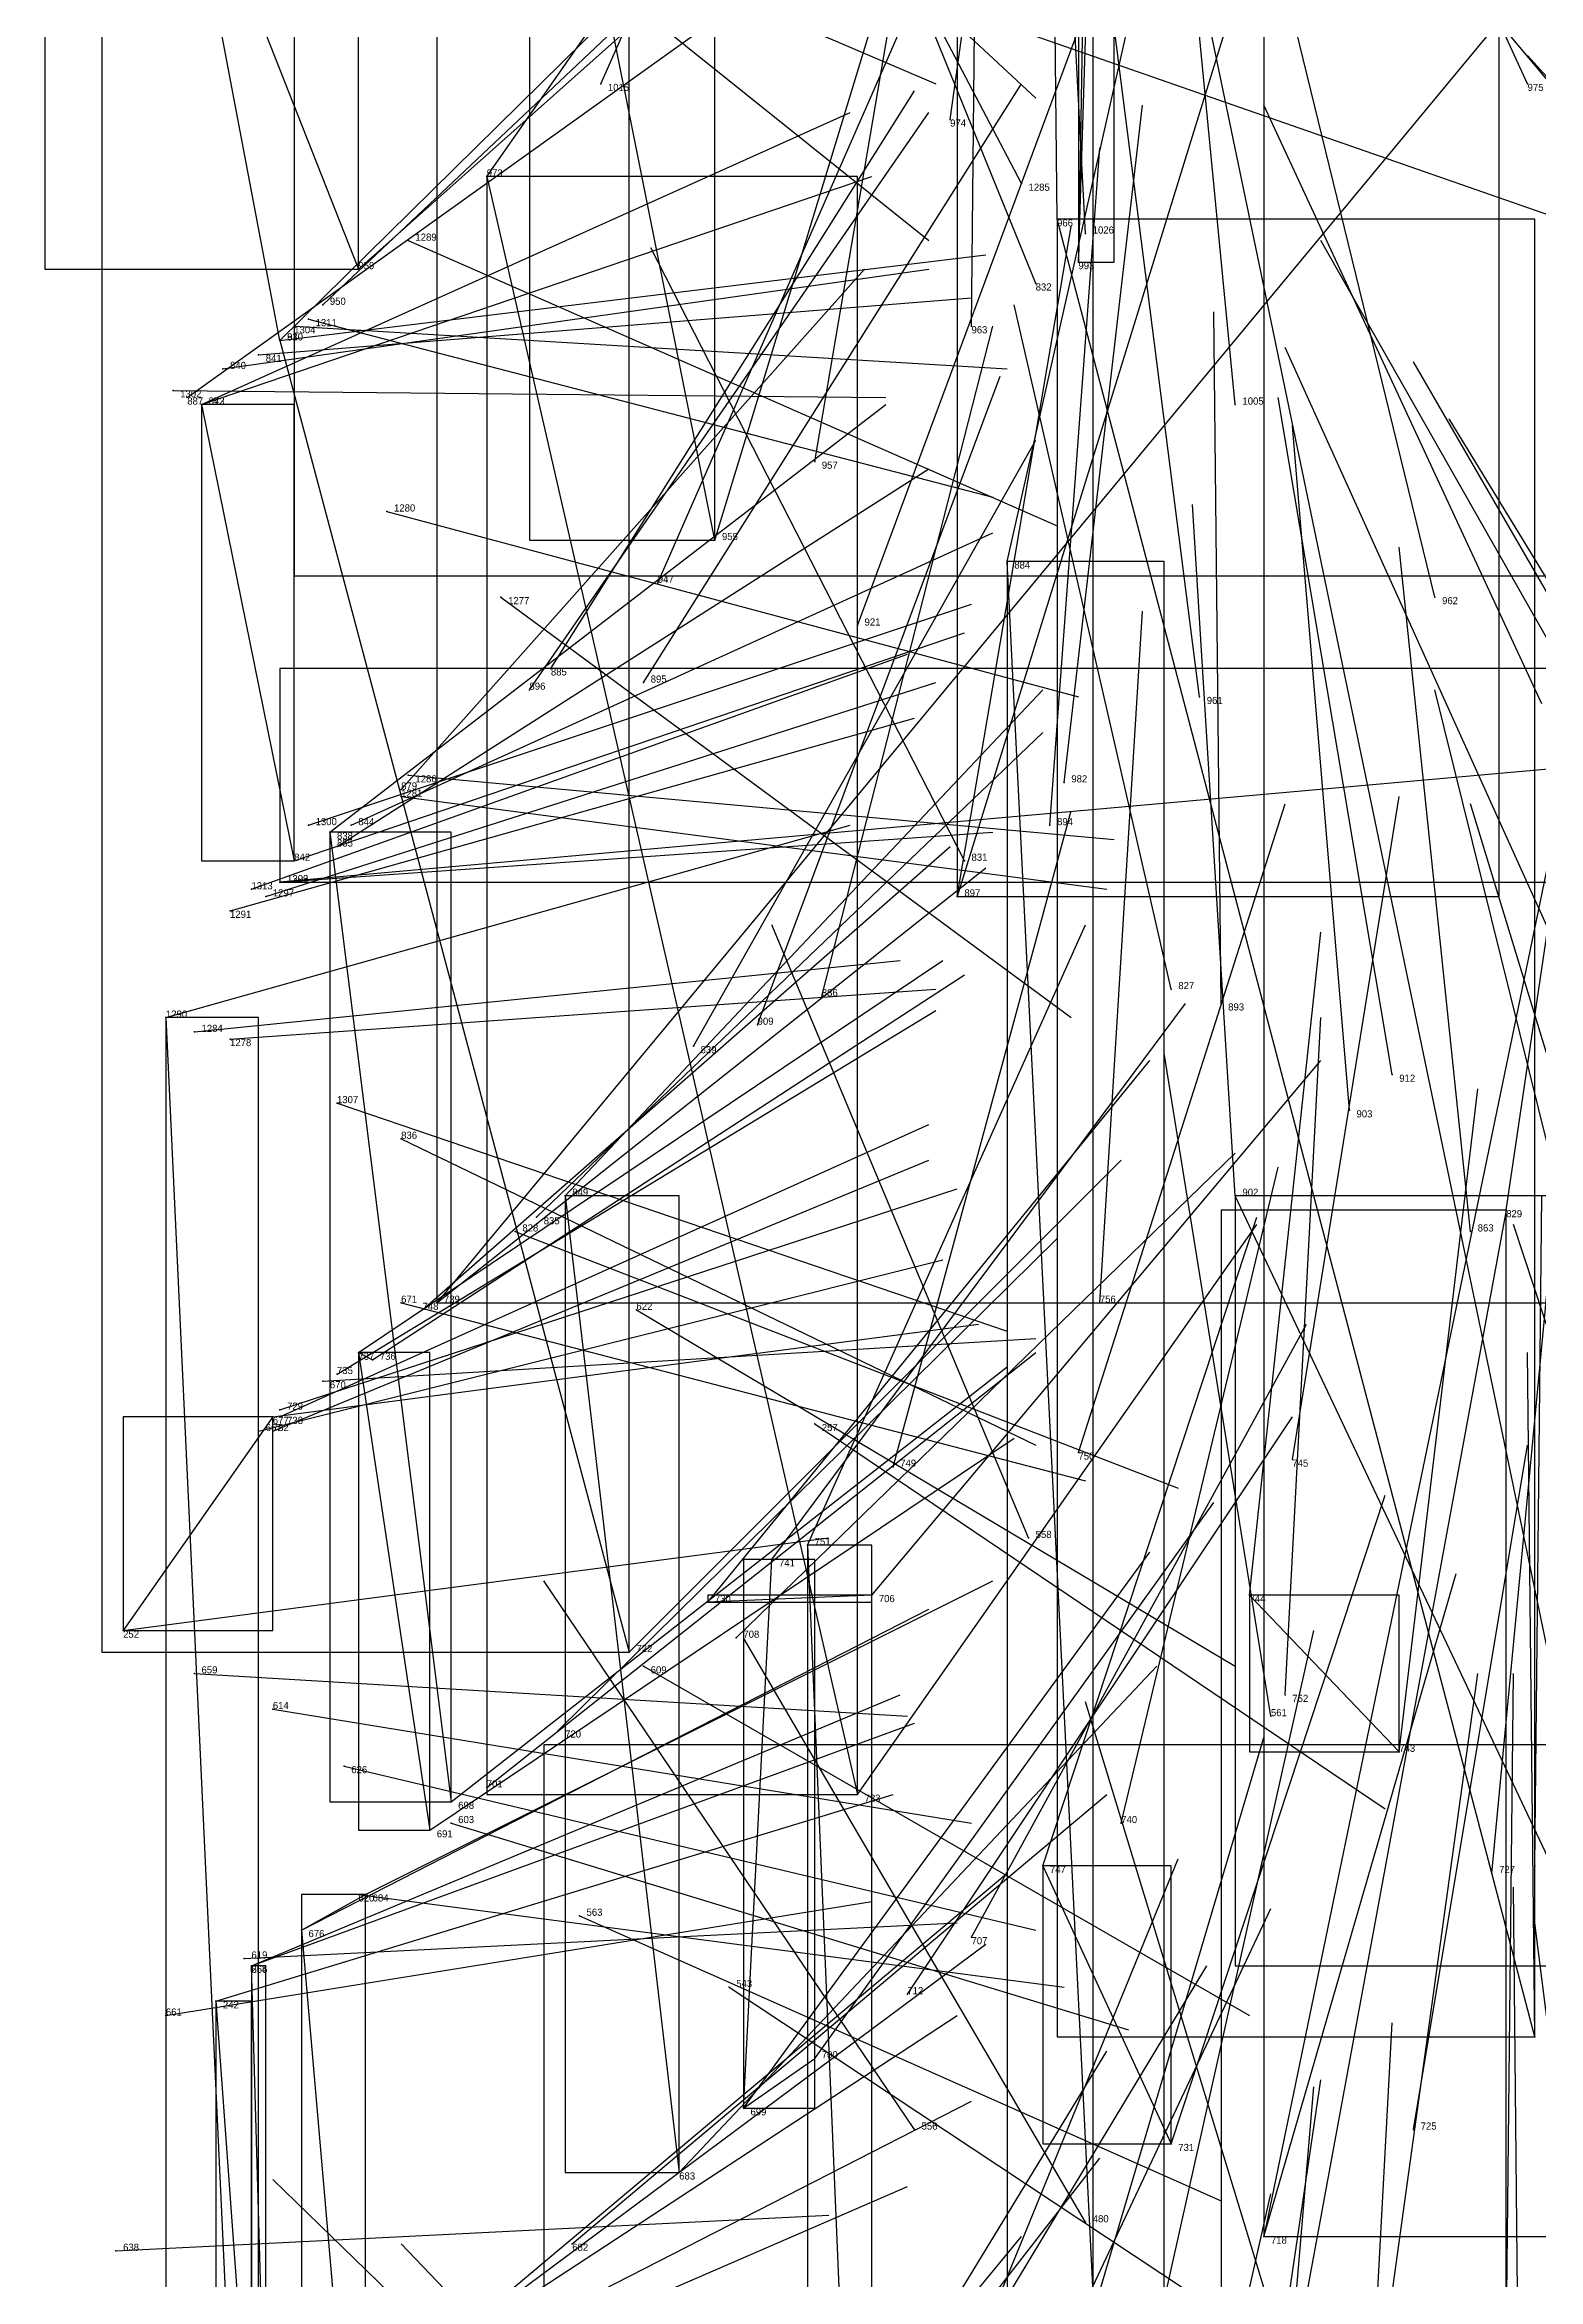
# Model space of a CAD drawing. Extents: x 59.1 to 70.8, y 600.3 to 605.1.
# Drawn here: x 68.089 to 68.2985, y 601.381 to 601.6945 of the extents above; entities that cross this region are included whole.
import ezdxf

# ---------------------------------------------------------------- set-up
doc = ezdxf.new("R2010")
doc.units = 0
for name, color, linetype in [('Clients', 3, 'CONTINUOUS'), ('Facilities', 3, 'CONTINUOUS'), ('Facilities_lines', 3, 'CONTINUOUS'), ('Min_max_boxes', 1, 'CONTINUOUS'), ('Normals', 1, 'CONTINUOUS'), ('Source_points', 5, 'CONTINUOUS'), ('Text', 3, 'CONTINUOUS')]:
    doc.layers.add(name, color=color, linetype=linetype)

msp = doc.modelspace()

# ---------------------------------------------------------------- linework, layer by layer
at = {"layer": 'Clients', "color": 5}
for p in [(68.231, 601.67, 446.616), (68.133, 601.663, 446.582), (68.234, 601.664, 446.654), (68.224, 601.622, 446.449), (68.124, 601.58, 446.03), (68.122, 601.577, 445.709), (68.217, 601.575, 446.464), (68.256, 601.533, 446.349), (68.144, 601.518, 445.98), (68.135, 601.51, 445.92), (68.191, 601.482, 446.056), (68.182, 601.476, 445.993), (68.1, 601.472, 445.41), (68.171, 601.469, 445.934), (68.279, 601.455, 446.013), (68.146, 601.448, 445.749), (68.203, 601.449, 445.841), (68.143, 601.444, 445.688), (68.134, 601.435, 445.626), (68.118, 601.425, 445.505), (68.197, 601.412, 445.822), (68.247, 601.4, 445.786), (68.178, 601.396, 445.7), (68.26, 601.387, 445.858)]:
    msp.add_point(p, dxfattribs=at)
at = {"layer": 'Facilities', "color": 3}
for p in [(68.167, 601.689, 446.762), (68.297, 601.689, 446.738), (68.216, 601.684, 446.71), (68.151, 601.676, 446.703), (68.226, 601.675, 445.634), (68.235, 601.668, 446.753), (68.14, 601.667, 445.81), (68.228, 601.661, 445.495), (68.124, 601.655, 445.945), (68.126, 601.656, 445.881), (68.128, 601.658, 446.522), (68.219, 601.655, 446.695), (68.122, 601.653, 446.01), (68.122, 601.653, 446.461), (68.114, 601.649, 446.142), (68.119, 601.651, 446.078), (68.107, 601.646, 445.939), (68.109, 601.645, 446.338), (68.111, 601.644, 446.209), (68.111, 601.644, 446.272), (68.256, 601.644, 446.593), (68.197, 601.636, 446.64), (68.137, 601.629, 445.559), (68.183, 601.625, 446.582), (68.175, 601.619, 446.523), (68.153, 601.617, 445.485), (68.284, 601.617, 446.535), (68.203, 601.613, 446.476), (68.16, 601.607, 446.464), (68.173, 601.605, 446.322), (68.157, 601.604, 446.401), (68.251, 601.603, 446.579), (68.139, 601.59, 446.279), (68.14, 601.592, 445.638), (68.232, 601.591, 446.524), (68.139, 601.589, 445.573), (68.126, 601.585, 445.913), (68.129, 601.584, 446.218), (68.132, 601.585, 446.092), (68.23, 601.585, 446.418), (68.13, 601.582, 446.155), (68.218, 601.58, 445.257), (68.122, 601.577, 445.775), (68.118, 601.576, 445.902), (68.12, 601.575, 445.965), (68.115, 601.573, 445.839), (68.198, 601.561, 446.407), (68.247, 601.562, 445.181), (68.106, 601.558, 445.822), (68.254, 601.56, 446.36), (68.11, 601.556, 445.67), (68.115, 601.555, 445.52), (68.189, 601.557, 446.346), (68.18, 601.554, 446.243), (68.278, 601.55, 446.403), (68.13, 601.546, 445.366), (68.272, 601.545, 446.303), (68.139, 601.541, 445.29), (68.162, 601.533, 446.164), (68.158, 601.53, 446.102), (68.294, 601.531, 445.103), (68.155, 601.528, 445.216), (68.289, 601.528, 446.243), (68.139, 601.518, 445.335), (68.142, 601.517, 446.044), (68.172, 601.517, 445.14), (68.237, 601.518, 446.293), (68.133, 601.511, 445.792), (68.13, 601.508, 445.856), (68.128, 601.507, 445.405), (68.121, 601.502, 445.475), (68.122, 601.503, 445.604), (68.122, 601.502, 445.73), (68.119, 601.5, 445.538), (68.121, 601.5, 445.667), (68.197, 601.501, 445.061), (68.234, 601.497, 446.13), (68.264, 601.496, 446.052), (68.208, 601.495, 446.176), (68.196, 601.484, 446.116), (68.227, 601.485, 444.985), (68.205, 601.477, 445.93), (68.258, 601.477, 446.07), (68.186, 601.471, 445.792), (68.173, 601.467, 445.092), (68.11, 601.466, 445.257), (68.121, 601.461, 445.181), (68.263, 601.463, 446.117), (68.161, 601.458, 445.873), (68.261, 601.46, 444.908), (68.131, 601.453, 445.105), (68.151, 601.45, 445.814), (68.146, 601.445, 445.029), (68.24, 601.445, 446.062), (68.229, 601.439, 446.003), (68.298, 601.439, 444.831), (68.292, 601.438, 445.954), (68.133, 601.435, 445.173), (68.125, 601.43, 445.566), (68.164, 601.432, 444.952), (68.219, 601.429, 445.941), (68.117, 601.426, 445.245), (68.118, 601.425, 445.438), (68.113, 601.42, 445.376), (68.185, 601.422, 444.874), (68.21, 601.421, 445.88), (68.106, 601.418, 445.313), (68.298, 601.415, 445.972), (68.187, 601.405, 445.761), (68.211, 601.402, 444.797), (68.281, 601.402, 445.914), (68.235, 601.389, 444.721), (68.163, 601.386, 445.641), (68.099, 601.385, 445.186)]:
    msp.add_point(p, dxfattribs=at)
at = {"layer": 'Facilities_lines', "color": 3}
for p, q in [((68.239, 601.962, 446.53), (68.234, 601.664, 446.654)), ((68.293, 601.821, 446.099), (68.217, 601.575, 446.464)), ((68.381, 601.804, 446.197), (68.144, 601.518, 445.98)), ((68.122, 601.653, 446.461), (68.097, 601.785, 446.924)), ((68.089, 601.775, 446.862), (68.133, 601.663, 446.582)), ((68.236, 601.776, 445.965), (68.332, 601.314, 445.558)), ((68.339, 601.769, 445.899), (68.26, 601.387, 445.858)), ((68.183, 601.625, 446.582), (68.157, 601.755, 446.978)), ((68.124, 601.732, 446.158), (68.445, 601.62, 446.097)), ((68.151, 601.676, 446.703), (68.203, 601.449, 445.841)), ((68.298, 601.415, 445.972), (68.231, 601.67, 446.616)), ((68.122, 601.653, 446.461), (68.171, 601.469, 445.934)), ((68.111, 601.644, 446.209), (68.124, 601.58, 446.03)), ((68.24, 601.3, 445.553), (68.224, 601.622, 446.449)), ((68.459, 601.607, 445.862), (68.122, 601.577, 445.709)), ((68.129, 601.584, 446.218), (68.146, 601.448, 445.749)), ((68.106, 601.558, 445.822), (68.119, 601.279, 445.076)), ((68.162, 601.533, 446.164), (68.178, 601.396, 445.7)), ((68.307, 601.425, 445.899), (68.256, 601.533, 446.349)), ((68.294, 601.531, 445.103), (68.254, 601.314, 445.521)), ((68.133, 601.511, 445.792), (68.143, 601.444, 445.688)), ((68.133, 601.511, 445.792), (68.135, 601.51, 445.92)), ((68.121, 601.502, 445.475), (68.1, 601.472, 445.41)), ((68.196, 601.484, 446.116), (68.205, 601.271, 445.438)), ((68.187, 601.405, 445.761), (68.191, 601.482, 446.056)), ((68.205, 601.477, 445.93), (68.182, 601.476, 445.993)), ((68.258, 601.477, 446.07), (68.279, 601.455, 446.013)), ((68.229, 601.439, 446.003), (68.247, 601.4, 445.786)), ((68.125, 601.43, 445.566), (68.134, 601.435, 445.626)), ((68.125, 601.43, 445.566), (68.131, 601.361, 445.398)), ((68.12, 601.355, 445.335), (68.118, 601.425, 445.505)), ((68.113, 601.42, 445.376), (68.118, 601.351, 445.274)), ((68.187, 601.405, 445.761), (68.197, 601.412, 445.822))]:
    msp.add_line(p, q, dxfattribs=at)
at = {"layer": 'Min_max_boxes', "color": 1}
for p, q in [((68.234, 601.962, 446.53), (68.234, 601.664, 446.53)), ((68.234, 601.962, 446.654), (68.234, 601.664, 446.654)), ((68.239, 601.664, 446.53), (68.239, 601.962, 446.53)), ((68.239, 601.664, 446.654), (68.239, 601.962, 446.654)), ((68.217, 601.821, 446.099), (68.217, 601.575, 446.099)), ((68.217, 601.821, 446.464), (68.217, 601.575, 446.464)), ((68.293, 601.575, 446.099), (68.293, 601.821, 446.099)), ((68.293, 601.575, 446.464), (68.293, 601.821, 446.464)), ((68.144, 601.804, 445.98), (68.144, 601.518, 445.98)), ((68.144, 601.804, 446.197), (68.144, 601.518, 446.197)), ((68.097, 601.785, 445.934), (68.097, 601.469, 445.934)), ((68.097, 601.785, 446.924), (68.097, 601.469, 446.924)), ((68.171, 601.469, 445.934), (68.171, 601.785, 445.934)), ((68.171, 601.469, 446.924), (68.171, 601.785, 446.924)), ((68.089, 601.775, 446.582), (68.089, 601.663, 446.582)), ((68.089, 601.775, 446.862), (68.089, 601.663, 446.862)), ((68.133, 601.663, 446.582), (68.133, 601.775, 446.582)), ((68.133, 601.663, 446.862), (68.133, 601.775, 446.862)), ((68.236, 601.776, 445.558), (68.236, 601.314, 445.558)), ((68.236, 601.776, 445.965), (68.236, 601.314, 445.965)), ((68.26, 601.769, 445.858), (68.26, 601.387, 445.858)), ((68.26, 601.769, 445.899), (68.26, 601.387, 445.899)), ((68.157, 601.755, 446.582), (68.157, 601.625, 446.582)), ((68.157, 601.755, 446.978), (68.157, 601.625, 446.978)), ((68.183, 601.625, 446.582), (68.183, 601.755, 446.582)), ((68.183, 601.625, 446.978), (68.183, 601.755, 446.978)), ((68.124, 601.732, 446.097), (68.124, 601.62, 446.097)), ((68.124, 601.732, 446.158), (68.124, 601.62, 446.158)), ((68.203, 601.676, 445.841), (68.151, 601.676, 445.841)), ((68.151, 601.676, 445.841), (68.151, 601.449, 445.841)), ((68.203, 601.676, 446.703), (68.151, 601.676, 446.703)), ((68.151, 601.676, 446.703), (68.151, 601.449, 446.703)), ((68.151, 601.676, 445.841), (68.151, 601.676, 446.703)), ((68.203, 601.449, 445.841), (68.203, 601.676, 445.841)), ((68.203, 601.449, 446.703), (68.203, 601.676, 446.703)), ((68.203, 601.676, 445.841), (68.203, 601.676, 446.703)), ((68.298, 601.67, 445.972), (68.231, 601.67, 445.972)), ((68.231, 601.67, 445.972), (68.231, 601.415, 445.972)), ((68.298, 601.67, 446.616), (68.231, 601.67, 446.616)), ((68.231, 601.67, 446.616), (68.231, 601.415, 446.616)), ((68.231, 601.67, 445.972), (68.231, 601.67, 446.616)), ((68.298, 601.415, 445.972), (68.298, 601.67, 445.972)), ((68.298, 601.415, 446.616), (68.298, 601.67, 446.616)), ((68.298, 601.67, 445.972), (68.298, 601.67, 446.616)), ((68.089, 601.663, 446.582), (68.133, 601.663, 446.582)), ((68.089, 601.663, 446.862), (68.133, 601.663, 446.862)), ((68.089, 601.663, 446.582), (68.089, 601.663, 446.862)), ((68.133, 601.663, 446.582), (68.133, 601.663, 446.862)), ((68.234, 601.664, 446.53), (68.239, 601.664, 446.53)), ((68.234, 601.664, 446.654), (68.239, 601.664, 446.654)), ((68.234, 601.664, 446.53), (68.234, 601.664, 446.654)), ((68.239, 601.664, 446.53), (68.239, 601.664, 446.654)), ((68.124, 601.644, 446.03), (68.111, 601.644, 446.03)), ((68.111, 601.644, 446.03), (68.111, 601.58, 446.03)), ((68.124, 601.644, 446.209), (68.111, 601.644, 446.209)), ((68.111, 601.644, 446.209), (68.111, 601.58, 446.209)), ((68.111, 601.644, 446.03), (68.111, 601.644, 446.209)), ((68.124, 601.58, 446.03), (68.124, 601.644, 446.03)), ((68.124, 601.58, 446.209), (68.124, 601.644, 446.209)), ((68.124, 601.644, 446.03), (68.124, 601.644, 446.209)), ((68.157, 601.625, 446.582), (68.183, 601.625, 446.582)), ((68.157, 601.625, 446.978), (68.183, 601.625, 446.978)), ((68.157, 601.625, 446.582), (68.157, 601.625, 446.978)), ((68.183, 601.625, 446.582), (68.183, 601.625, 446.978)), ((68.246, 601.622, 445.166), (68.224, 601.622, 445.166)), ((68.224, 601.622, 445.166), (68.224, 601.155, 445.166)), ((68.246, 601.622, 446.449), (68.224, 601.622, 446.449)), ((68.224, 601.622, 446.449), (68.224, 601.155, 446.449)), ((68.224, 601.622, 445.166), (68.224, 601.622, 446.449)), ((68.246, 601.155, 445.166), (68.246, 601.622, 445.166)), ((68.246, 601.155, 446.449), (68.246, 601.622, 446.449)), ((68.246, 601.622, 445.166), (68.246, 601.622, 446.449)), ((68.124, 601.62, 446.097), (68.445, 601.62, 446.097)), ((68.124, 601.62, 446.158), (68.445, 601.62, 446.158)), ((68.124, 601.62, 446.097), (68.124, 601.62, 446.158)), ((68.459, 601.607, 445.709), (68.122, 601.607, 445.709)), ((68.122, 601.607, 445.709), (68.122, 601.577, 445.709)), ((68.459, 601.607, 445.862), (68.122, 601.607, 445.862)), ((68.122, 601.607, 445.862), (68.122, 601.577, 445.862)), ((68.122, 601.607, 445.709), (68.122, 601.607, 445.862)), ((68.146, 601.584, 445.749), (68.129, 601.584, 445.749)), ((68.129, 601.584, 445.749), (68.129, 601.448, 445.749)), ((68.146, 601.584, 446.218), (68.129, 601.584, 446.218)), ((68.129, 601.584, 446.218), (68.129, 601.448, 446.218)), ((68.129, 601.584, 445.749), (68.129, 601.584, 446.218)), ((68.146, 601.448, 445.749), (68.146, 601.584, 445.749)), ((68.146, 601.448, 446.218), (68.146, 601.584, 446.218)), ((68.146, 601.584, 445.749), (68.146, 601.584, 446.218)), ((68.111, 601.58, 446.03), (68.124, 601.58, 446.03)), ((68.111, 601.58, 446.209), (68.124, 601.58, 446.209)), ((68.111, 601.58, 446.03), (68.111, 601.58, 446.209)), ((68.124, 601.58, 446.03), (68.124, 601.58, 446.209)), ((68.122, 601.577, 445.709), (68.459, 601.577, 445.709)), ((68.122, 601.577, 445.862), (68.459, 601.577, 445.862)), ((68.122, 601.577, 445.709), (68.122, 601.577, 445.862)), ((68.217, 601.575, 446.099), (68.293, 601.575, 446.099)), ((68.217, 601.575, 446.464), (68.293, 601.575, 446.464)), ((68.217, 601.575, 446.099), (68.217, 601.575, 446.464)), ((68.293, 601.575, 446.099), (68.293, 601.575, 446.464)), ((68.119, 601.558, 445.076), (68.106, 601.558, 445.076)), ((68.106, 601.558, 445.076), (68.106, 601.279, 445.076)), ((68.119, 601.558, 445.822), (68.106, 601.558, 445.822)), ((68.106, 601.558, 445.822), (68.106, 601.279, 445.822)), ((68.106, 601.558, 445.076), (68.106, 601.558, 445.822)), ((68.119, 601.279, 445.076), (68.119, 601.558, 445.076)), ((68.119, 601.279, 445.822), (68.119, 601.558, 445.822)), ((68.119, 601.558, 445.076), (68.119, 601.558, 445.822)), ((68.178, 601.533, 445.7), (68.162, 601.533, 445.7)), ((68.162, 601.533, 445.7), (68.162, 601.396, 445.7)), ((68.178, 601.533, 446.164), (68.162, 601.533, 446.164)), ((68.162, 601.533, 446.164), (68.162, 601.396, 446.164)), ((68.162, 601.533, 445.7), (68.162, 601.533, 446.164)), ((68.178, 601.396, 445.7), (68.178, 601.533, 445.7)), ((68.178, 601.396, 446.164), (68.178, 601.533, 446.164)), ((68.178, 601.533, 445.7), (68.178, 601.533, 446.164)), ((68.307, 601.533, 445.899), (68.256, 601.533, 445.899)), ((68.256, 601.533, 445.899), (68.256, 601.425, 445.899)), ((68.307, 601.533, 446.349), (68.256, 601.533, 446.349)), ((68.256, 601.533, 446.349), (68.256, 601.425, 446.349)), ((68.256, 601.533, 445.899), (68.256, 601.533, 446.349)), ((68.294, 601.531, 445.103), (68.254, 601.531, 445.103)), ((68.254, 601.531, 445.103), (68.254, 601.314, 445.103)), ((68.294, 601.531, 445.521), (68.254, 601.531, 445.521)), ((68.254, 601.531, 445.521), (68.254, 601.314, 445.521)), ((68.254, 601.531, 445.103), (68.254, 601.531, 445.521)), ((68.294, 601.314, 445.103), (68.294, 601.531, 445.103)), ((68.294, 601.314, 445.521), (68.294, 601.531, 445.521)), ((68.294, 601.531, 445.103), (68.294, 601.531, 445.521)), ((68.144, 601.518, 445.98), (68.381, 601.518, 445.98)), ((68.144, 601.518, 446.197), (68.381, 601.518, 446.197)), ((68.144, 601.518, 445.98), (68.144, 601.518, 446.197)), ((68.143, 601.511, 445.688), (68.133, 601.511, 445.688)), ((68.133, 601.511, 445.688), (68.133, 601.444, 445.688)), ((68.143, 601.511, 445.92), (68.133, 601.511, 445.92)), ((68.133, 601.511, 445.92), (68.133, 601.444, 445.92)), ((68.133, 601.511, 445.688), (68.133, 601.511, 445.92)), ((68.143, 601.444, 445.688), (68.143, 601.511, 445.688)), ((68.143, 601.444, 445.92), (68.143, 601.511, 445.92)), ((68.143, 601.511, 445.688), (68.143, 601.511, 445.92)), ((68.121, 601.502, 445.41), (68.1, 601.502, 445.41)), ((68.1, 601.502, 445.41), (68.1, 601.472, 445.41)), ((68.121, 601.502, 445.475), (68.1, 601.502, 445.475)), ((68.1, 601.502, 445.475), (68.1, 601.472, 445.475)), ((68.1, 601.502, 445.41), (68.1, 601.502, 445.475)), ((68.121, 601.472, 445.41), (68.121, 601.502, 445.41)), ((68.121, 601.472, 445.475), (68.121, 601.502, 445.475)), ((68.121, 601.502, 445.41), (68.121, 601.502, 445.475)), ((68.205, 601.484, 445.438), (68.196, 601.484, 445.438)), ((68.196, 601.484, 445.438), (68.196, 601.271, 445.438)), ((68.205, 601.484, 446.116), (68.196, 601.484, 446.116)), ((68.196, 601.484, 446.116), (68.196, 601.271, 446.116)), ((68.196, 601.484, 445.438), (68.196, 601.484, 446.116)), ((68.205, 601.271, 445.438), (68.205, 601.484, 445.438)), ((68.205, 601.271, 446.116), (68.205, 601.484, 446.116)), ((68.205, 601.484, 445.438), (68.205, 601.484, 446.116)), ((68.197, 601.482, 445.761), (68.187, 601.482, 445.761)), ((68.187, 601.482, 445.761), (68.187, 601.405, 445.761)), ((68.197, 601.482, 446.056), (68.187, 601.482, 446.056)), ((68.187, 601.482, 446.056), (68.187, 601.405, 446.056)), ((68.187, 601.482, 445.761), (68.187, 601.482, 446.056)), ((68.197, 601.405, 445.761), (68.197, 601.482, 445.761)), ((68.197, 601.405, 446.056), (68.197, 601.482, 446.056)), ((68.197, 601.482, 445.761), (68.197, 601.482, 446.056)), ((68.205, 601.477, 445.93), (68.182, 601.477, 445.93)), ((68.182, 601.477, 445.93), (68.182, 601.476, 445.93)), ((68.205, 601.477, 445.993), (68.182, 601.477, 445.993)), ((68.182, 601.477, 445.993), (68.182, 601.476, 445.993)), ((68.182, 601.477, 445.93), (68.182, 601.477, 445.993)), ((68.205, 601.476, 445.93), (68.205, 601.477, 445.93)), ((68.205, 601.476, 445.993), (68.205, 601.477, 445.993)), ((68.205, 601.477, 445.93), (68.205, 601.477, 445.993)), ((68.279, 601.477, 446.013), (68.258, 601.477, 446.013)), ((68.258, 601.477, 446.013), (68.258, 601.455, 446.013)), ((68.279, 601.477, 446.07), (68.258, 601.477, 446.07)), ((68.258, 601.477, 446.07), (68.258, 601.455, 446.07)), ((68.258, 601.477, 446.013), (68.258, 601.477, 446.07)), ((68.279, 601.455, 446.013), (68.279, 601.477, 446.013)), ((68.279, 601.455, 446.07), (68.279, 601.477, 446.07)), ((68.279, 601.477, 446.013), (68.279, 601.477, 446.07)), ((68.182, 601.476, 445.93), (68.205, 601.476, 445.93)), ((68.182, 601.476, 445.993), (68.205, 601.476, 445.993)), ((68.182, 601.476, 445.93), (68.182, 601.476, 445.993)), ((68.205, 601.476, 445.93), (68.205, 601.476, 445.993)), ((68.1, 601.472, 445.41), (68.121, 601.472, 445.41)), ((68.1, 601.472, 445.475), (68.121, 601.472, 445.475)), ((68.1, 601.472, 445.41), (68.1, 601.472, 445.475)), ((68.121, 601.472, 445.41), (68.121, 601.472, 445.475)), ((68.097, 601.469, 445.934), (68.171, 601.469, 445.934)), ((68.097, 601.469, 446.924), (68.171, 601.469, 446.924)), ((68.097, 601.469, 445.934), (68.097, 601.469, 446.924)), ((68.171, 601.469, 445.934), (68.171, 601.469, 446.924)), ((68.437, 601.456, 444.587), (68.159, 601.456, 444.587)), ((68.159, 601.456, 444.587), (68.159, 601.235, 444.587)), ((68.437, 601.456, 445.196), (68.159, 601.456, 445.196)), ((68.159, 601.456, 445.196), (68.159, 601.235, 445.196)), ((68.159, 601.456, 444.587), (68.159, 601.456, 445.196)), ((68.258, 601.455, 446.013), (68.279, 601.455, 446.013)), ((68.258, 601.455, 446.07), (68.279, 601.455, 446.07)), ((68.258, 601.455, 446.013), (68.258, 601.455, 446.07)), ((68.279, 601.455, 446.013), (68.279, 601.455, 446.07)), ((68.129, 601.448, 445.749), (68.146, 601.448, 445.749)), ((68.129, 601.448, 446.218), (68.146, 601.448, 446.218)), ((68.129, 601.448, 445.749), (68.129, 601.448, 446.218)), ((68.146, 601.448, 445.749), (68.146, 601.448, 446.218)), ((68.151, 601.449, 445.841), (68.203, 601.449, 445.841)), ((68.151, 601.449, 446.703), (68.203, 601.449, 446.703)), ((68.151, 601.449, 445.841), (68.151, 601.449, 446.703)), ((68.203, 601.449, 445.841), (68.203, 601.449, 446.703)), ((68.133, 601.444, 445.688), (68.143, 601.444, 445.688)), ((68.133, 601.444, 445.92), (68.143, 601.444, 445.92)), ((68.133, 601.444, 445.688), (68.133, 601.444, 445.92)), ((68.143, 601.444, 445.688), (68.143, 601.444, 445.92)), ((68.247, 601.439, 445.786), (68.229, 601.439, 445.786)), ((68.229, 601.439, 445.786), (68.229, 601.4, 445.786)), ((68.247, 601.439, 446.003), (68.229, 601.439, 446.003)), ((68.229, 601.439, 446.003), (68.229, 601.4, 446.003)), ((68.229, 601.439, 445.786), (68.229, 601.439, 446.003)), ((68.247, 601.4, 445.786), (68.247, 601.439, 445.786)), ((68.247, 601.4, 446.003), (68.247, 601.439, 446.003)), ((68.247, 601.439, 445.786), (68.247, 601.439, 446.003)), ((68.134, 601.435, 445.398), (68.125, 601.435, 445.398)), ((68.125, 601.435, 445.398), (68.125, 601.361, 445.398)), ((68.134, 601.435, 445.626), (68.125, 601.435, 445.626)), ((68.125, 601.435, 445.626), (68.125, 601.361, 445.626)), ((68.125, 601.435, 445.398), (68.125, 601.435, 445.626)), ((68.134, 601.361, 445.398), (68.134, 601.435, 445.398)), ((68.134, 601.361, 445.626), (68.134, 601.435, 445.626)), ((68.134, 601.435, 445.398), (68.134, 601.435, 445.626)), ((68.12, 601.425, 445.335), (68.118, 601.425, 445.335)), ((68.118, 601.425, 445.335), (68.118, 601.355, 445.335)), ((68.12, 601.425, 445.505), (68.118, 601.425, 445.505)), ((68.118, 601.425, 445.505), (68.118, 601.355, 445.505)), ((68.118, 601.425, 445.335), (68.118, 601.425, 445.505)), ((68.12, 601.355, 445.335), (68.12, 601.425, 445.335)), ((68.12, 601.355, 445.505), (68.12, 601.425, 445.505)), ((68.12, 601.425, 445.335), (68.12, 601.425, 445.505)), ((68.256, 601.425, 445.899), (68.307, 601.425, 445.899)), ((68.256, 601.425, 446.349), (68.307, 601.425, 446.349)), ((68.256, 601.425, 445.899), (68.256, 601.425, 446.349)), ((68.118, 601.42, 445.274), (68.113, 601.42, 445.274)), ((68.113, 601.42, 445.274), (68.113, 601.351, 445.274)), ((68.118, 601.42, 445.376), (68.113, 601.42, 445.376)), ((68.113, 601.42, 445.376), (68.113, 601.351, 445.376)), ((68.113, 601.42, 445.274), (68.113, 601.42, 445.376)), ((68.118, 601.351, 445.274), (68.118, 601.42, 445.274)), ((68.118, 601.351, 445.376), (68.118, 601.42, 445.376)), ((68.118, 601.42, 445.274), (68.118, 601.42, 445.376)), ((68.231, 601.415, 445.972), (68.298, 601.415, 445.972)), ((68.231, 601.415, 446.616), (68.298, 601.415, 446.616)), ((68.231, 601.415, 445.972), (68.231, 601.415, 446.616)), ((68.298, 601.415, 445.972), (68.298, 601.415, 446.616)), ((68.187, 601.405, 445.761), (68.197, 601.405, 445.761)), ((68.187, 601.405, 446.056), (68.197, 601.405, 446.056)), ((68.187, 601.405, 445.761), (68.187, 601.405, 446.056)), ((68.197, 601.405, 445.761), (68.197, 601.405, 446.056)), ((68.229, 601.4, 445.786), (68.247, 601.4, 445.786)), ((68.229, 601.4, 446.003), (68.247, 601.4, 446.003)), ((68.229, 601.4, 445.786), (68.229, 601.4, 446.003)), ((68.247, 601.4, 445.786), (68.247, 601.4, 446.003)), ((68.162, 601.396, 445.7), (68.178, 601.396, 445.7)), ((68.162, 601.396, 446.164), (68.178, 601.396, 446.164)), ((68.162, 601.396, 445.7), (68.162, 601.396, 446.164)), ((68.178, 601.396, 445.7), (68.178, 601.396, 446.164)), ((68.26, 601.387, 445.858), (68.339, 601.387, 445.858)), ((68.26, 601.387, 445.899), (68.339, 601.387, 445.899)), ((68.26, 601.387, 445.858), (68.26, 601.387, 445.899))]:
    msp.add_line(p, q, dxfattribs=at)
at = {"layer": 'Normals', "color": 1}
for p, q in [((68.216, 601.684, 446.71), (68.229, 601.778, 446.678)), ((68.167, 601.689, 446.762), (68.206, 601.777, 446.735)), ((68.297, 601.689, 446.738), (68.257, 601.776, 446.71)), ((68.231, 601.67, 446.616), (68.23, 601.765, 446.586)), ((68.235, 601.668, 446.753), (68.23, 601.762, 446.72)), ((68.226, 601.675, 445.634), (68.182, 601.759, 445.603)), ((68.151, 601.676, 446.703), (68.207, 601.756, 446.681)), ((68.234, 601.664, 446.654), (68.237, 601.758, 446.621)), ((68.156, 601.754, 446.081), (68.228, 601.687, 446.096)), ((68.228, 601.661, 445.495), (68.191, 601.752, 445.474)), ((68.219, 601.655, 446.695), (68.22, 601.75, 446.664)), ((68.256, 601.644, 446.593), (68.247, 601.737, 446.558)), ((68.123, 601.728, 446.023), (68.214, 601.689, 446.032)), ((68.133, 601.663, 446.582), (68.207, 601.729, 446.567)), ((68.137, 601.728, 445.92), (68.213, 601.667, 445.944)), ((68.197, 601.636, 446.64), (68.213, 601.73, 446.609)), ((68.128, 601.658, 446.522), (68.2, 601.726, 446.508)), ((68.122, 601.653, 446.461), (68.192, 601.722, 446.44)), ((68.183, 601.625, 446.582), (68.211, 601.717, 446.554)), ((68.224, 601.622, 446.449), (68.245, 601.715, 446.419)), ((68.175, 601.619, 446.523), (68.214, 601.708, 446.498)), ((68.284, 601.617, 446.535), (68.262, 601.707, 446.498)), ((68.347, 601.633, 446.506), (68.286, 601.706, 446.475)), ((68.109, 601.645, 446.338), (68.19, 601.703, 446.327)), ((68.203, 601.613, 446.476), (68.236, 601.702, 446.446)), ((68.251, 601.603, 446.579), (68.239, 601.697, 446.546)), ((68.361, 601.622, 446.445), (68.297, 601.693, 446.415)), ((68.16, 601.607, 446.464), (68.211, 601.688, 446.436)), ((68.173, 601.605, 446.322), (68.226, 601.689, 446.306)), ((68.111, 601.644, 446.272), (68.202, 601.685, 446.265)), ((68.157, 601.604, 446.401), (68.213, 601.685, 446.382)), ((68.232, 601.591, 446.524), (68.243, 601.686, 446.493)), ((68.299, 601.602, 446.477), (68.26, 601.686, 446.44)), ((68.23, 601.585, 446.418), (68.237, 601.68, 446.389)), ((68.111, 601.644, 446.209), (68.205, 601.676, 446.2)), ((68.217, 601.575, 446.464), (68.233, 601.669, 446.435)), ((68.122, 601.653, 446.01), (68.221, 601.665, 446.006)), ((68.14, 601.667, 445.81), (68.231, 601.627, 445.822)), ((68.218, 601.58, 445.257), (68.174, 601.666, 445.231)), ((68.314, 601.586, 446.417), (68.268, 601.667, 446.382)), ((68.114, 601.649, 446.142), (68.213, 601.663, 446.133)), ((68.139, 601.59, 446.279), (68.204, 601.663, 446.26)), ((68.119, 601.651, 446.078), (68.219, 601.659, 446.077)), ((68.124, 601.655, 445.945), (68.224, 601.649, 445.947)), ((68.126, 601.656, 445.881), (68.222, 601.631, 445.892)), ((68.198, 601.561, 446.407), (68.222, 601.655, 446.381)), ((68.247, 601.562, 445.181), (68.225, 601.658, 445.162)), ((68.254, 601.56, 446.36), (68.253, 601.657, 446.337)), ((68.301, 601.568, 446.461), (68.263, 601.652, 446.423)), ((68.329, 601.567, 446.36), (68.281, 601.65, 446.332)), ((68.107, 601.646, 445.939), (68.207, 601.645, 445.939)), ((68.189, 601.557, 446.346), (68.223, 601.648, 446.323)), ((68.129, 601.584, 446.218), (68.207, 601.644, 446.201)), ((68.278, 601.55, 446.403), (68.262, 601.645, 446.377)), ((68.272, 601.545, 446.303), (68.264, 601.641, 446.277)), ((68.336, 601.56, 446.303), (68.286, 601.642, 446.274)), ((68.18, 601.554, 446.243), (68.228, 601.639, 446.22)), ((68.13, 601.582, 446.155), (68.213, 601.635, 446.136)), ((68.256, 601.533, 446.349), (68.25, 601.63, 446.323)), ((68.137, 601.629, 445.559), (68.234, 601.603, 445.557)), ((68.132, 601.585, 446.092), (68.222, 601.626, 446.079)), ((68.289, 601.528, 446.243), (68.279, 601.624, 446.217)), ((68.294, 601.531, 445.103), (68.308, 601.626, 445.075)), ((68.126, 601.585, 445.913), (68.219, 601.616, 445.896)), ((68.153, 601.617, 445.485), (68.233, 601.558, 445.496)), ((68.237, 601.518, 446.293), (68.243, 601.615, 446.268)), ((68.124, 601.58, 446.03), (68.218, 601.612, 446.022)), ((68.118, 601.576, 445.902), (68.21, 601.609, 445.882)), ((68.12, 601.575, 445.965), (68.214, 601.605, 445.951)), ((68.162, 601.533, 446.164), (68.229, 601.604, 446.142)), ((68.307, 601.511, 446.187), (68.284, 601.604, 446.158)), ((68.115, 601.573, 445.839), (68.211, 601.6, 445.832)), ((68.158, 601.53, 446.102), (68.229, 601.598, 446.082)), ((68.14, 601.592, 445.638), (68.239, 601.583, 445.631)), ((68.139, 601.589, 445.573), (68.238, 601.576, 445.565)), ((68.208, 601.495, 446.176), (68.233, 601.587, 446.147)), ((68.234, 601.497, 446.13), (68.263, 601.588, 446.1)), ((68.264, 601.496, 446.052), (68.279, 601.589, 446.018)), ((68.317, 601.496, 446.129), (68.289, 601.588, 446.1)), ((68.106, 601.558, 445.822), (68.202, 601.585, 445.816)), ((68.122, 601.577, 445.775), (68.222, 601.584, 445.774)), ((68.142, 601.517, 446.044), (68.216, 601.582, 446.028)), ((68.122, 601.577, 445.709), (68.222, 601.577, 445.708)), ((68.144, 601.518, 445.98), (68.221, 601.579, 445.964)), ((68.227, 601.485, 444.985), (68.191, 601.571, 444.95)), ((68.196, 601.484, 446.116), (68.235, 601.571, 446.086)), ((68.258, 601.477, 446.07), (68.268, 601.57, 446.036)), ((68.11, 601.556, 445.67), (68.209, 601.566, 445.666)), ((68.133, 601.511, 445.792), (68.215, 601.566, 445.776)), ((68.135, 601.51, 445.92), (68.218, 601.564, 445.903)), ((68.115, 601.555, 445.52), (68.214, 601.562, 445.512)), ((68.13, 601.508, 445.856), (68.214, 601.559, 445.839)), ((68.191, 601.482, 446.056), (68.249, 601.56, 446.03)), ((68.263, 601.463, 446.117), (68.268, 601.558, 446.087)), ((68.182, 601.476, 445.993), (68.244, 601.552, 445.973)), ((68.205, 601.477, 445.93), (68.268, 601.552, 445.91)), ((68.261, 601.46, 444.908), (68.246, 601.553, 444.876)), ((68.13, 601.546, 445.366), (68.224, 601.514, 445.374)), ((68.279, 601.455, 446.013), (68.29, 601.548, 445.978)), ((68.122, 601.502, 445.73), (68.213, 601.543, 445.722)), ((68.139, 601.541, 445.29), (68.228, 601.498, 445.3)), ((68.186, 601.471, 445.792), (68.256, 601.539, 445.77)), ((68.121, 601.5, 445.667), (68.213, 601.538, 445.657)), ((68.171, 601.469, 445.934), (68.24, 601.538, 445.913)), ((68.24, 601.445, 446.062), (68.262, 601.537, 446.028)), ((68.122, 601.503, 445.604), (68.217, 601.534, 445.595)), ((68.292, 601.438, 445.954), (68.301, 601.533, 445.925)), ((68.298, 601.439, 444.831), (68.299, 601.533, 444.797)), ((68.229, 601.439, 446.003), (68.259, 601.53, 445.976)), ((68.155, 601.528, 445.216), (68.248, 601.492, 445.221)), ((68.161, 601.458, 445.873), (68.231, 601.527, 445.854)), ((68.203, 601.449, 445.841), (68.259, 601.529, 445.818)), ((68.325, 601.438, 446.025), (68.295, 601.529, 445.996)), ((68.119, 601.5, 445.538), (68.215, 601.524, 445.526)), ((68.139, 601.518, 445.335), (68.235, 601.493, 445.344)), ((68.172, 601.517, 445.14), (68.256, 601.467, 445.16)), ((68.121, 601.502, 445.475), (68.22, 601.515, 445.467)), ((68.219, 601.429, 445.941), (68.266, 601.515, 445.92)), ((68.128, 601.507, 445.405), (68.228, 601.513, 445.402)), ((68.151, 601.45, 445.814), (68.228, 601.511, 445.796)), ((68.298, 601.415, 445.972), (68.297, 601.511, 445.943)), ((68.146, 601.448, 445.749), (68.224, 601.509, 445.733)), ((68.21, 601.421, 445.88), (68.264, 601.502, 445.857)), ((68.143, 601.444, 445.688), (68.225, 601.499, 445.673)), ((68.197, 601.501, 445.061), (68.277, 601.447, 445.086)), ((68.281, 601.402, 445.914), (68.297, 601.498, 445.89)), ((68.197, 601.412, 445.822), (68.253, 601.49, 445.795)), ((68.247, 601.4, 445.786), (68.277, 601.491, 445.758)), ((68.1, 601.472, 445.41), (68.199, 601.485, 445.401)), ((68.187, 601.405, 445.761), (68.244, 601.483, 445.735)), ((68.26, 601.387, 445.858), (68.287, 601.48, 445.834)), ((68.134, 601.435, 445.626), (68.222, 601.479, 445.611)), ((68.211, 601.402, 444.797), (68.159, 601.479, 444.762)), ((68.125, 601.43, 445.566), (68.213, 601.475, 445.55)), ((68.235, 601.389, 444.721), (68.187, 601.471, 444.689)), ((68.246, 601.378, 445.801), (68.267, 601.472, 445.776)), ((68.173, 601.467, 445.092), (68.258, 601.418, 445.114)), ((68.178, 601.396, 445.7), (68.245, 601.467, 445.678)), ((68.11, 601.466, 445.257), (68.21, 601.46, 445.26)), ((68.277, 601.372, 445.727), (68.29, 601.466, 445.695)), ((68.294, 601.369, 445.621), (68.295, 601.466, 445.595)), ((68.118, 601.425, 445.505), (68.209, 601.463, 445.488)), ((68.121, 601.461, 445.181), (68.219, 601.445, 445.189)), ((68.263, 601.37, 444.644), (68.235, 601.462, 444.616)), ((68.118, 601.425, 445.438), (68.211, 601.459, 445.425)), ((68.233, 601.366, 445.741), (68.26, 601.457, 445.71)), ((68.131, 601.453, 445.105), (68.228, 601.43, 445.116)), ((68.113, 601.42, 445.376), (68.208, 601.449, 445.364)), ((68.163, 601.386, 445.641), (68.238, 601.449, 445.621)), ((68.146, 601.445, 445.029), (68.241, 601.416, 445.042)), ((68.212, 601.352, 445.683), (68.248, 601.44, 445.654)), ((68.149, 601.375, 445.582), (68.224, 601.438, 445.56)), ((68.296, 601.341, 445.726), (68.295, 601.436, 445.694)), ((68.106, 601.418, 445.313), (68.205, 601.434, 445.311)), ((68.133, 601.435, 445.173), (68.232, 601.422, 445.18)), ((68.22, 601.346, 445.578), (68.261, 601.433, 445.55)), ((68.117, 601.426, 445.245), (68.217, 601.431, 445.244)), ((68.164, 601.432, 444.952), (68.254, 601.392, 444.968)), ((68.31, 601.336, 445.612), (68.298, 601.431, 445.582)), ((68.143, 601.37, 445.522), (68.221, 601.428, 445.499)), ((68.202, 601.342, 445.624), (68.252, 601.425, 445.599)), ((68.185, 601.422, 444.874), (68.265, 601.369, 444.902)), ((68.136, 601.365, 445.458), (68.217, 601.418, 445.434)), ((68.273, 601.323, 445.668), (68.278, 601.417, 445.635)), ((68.188, 601.331, 445.565), (68.238, 601.413, 445.539)), ((68.254, 601.314, 445.521), (68.268, 601.409, 445.493)), ((68.259, 601.313, 445.611), (68.267, 601.408, 445.581)), ((68.131, 601.361, 445.398), (68.219, 601.406, 445.382)), ((68.178, 601.322, 445.504), (68.237, 601.398, 445.476)), ((68.19, 601.328, 444.651), (68.121, 601.395, 444.623)), ((68.12, 601.355, 445.335), (68.21, 601.394, 445.318)), ((68.24, 601.3, 445.553), (68.261, 601.393, 445.523)), ((68.099, 601.385, 445.186), (68.199, 601.39, 445.182)), ((68.205, 601.317, 444.576), (68.139, 601.386, 444.547)), ((68.165, 601.313, 445.444), (68.226, 601.387, 445.416))]:
    msp.add_line(p, q, dxfattribs=at)
at = {"layer": 'Source_points', "color": 5}
for p in [(68.167, 601.689, 446.762), (68.297, 601.689, 446.738), (68.216, 601.684, 446.71), (68.151, 601.676, 446.703), (68.226, 601.675, 445.634), (68.231, 601.67, 446.616), (68.235, 601.668, 446.753), (68.14, 601.667, 445.81), (68.133, 601.663, 446.582), (68.234, 601.664, 446.654), (68.228, 601.661, 445.495), (68.124, 601.655, 445.945), (68.126, 601.656, 445.881), (68.128, 601.658, 446.522), (68.219, 601.655, 446.695), (68.122, 601.653, 446.01), (68.122, 601.653, 446.461), (68.114, 601.649, 446.142), (68.119, 601.651, 446.078), (68.107, 601.646, 445.939), (68.109, 601.645, 446.338), (68.111, 601.644, 446.209), (68.111, 601.644, 446.272), (68.256, 601.644, 446.593), (68.197, 601.636, 446.64), (68.137, 601.629, 445.559), (68.183, 601.625, 446.582), (68.224, 601.622, 446.449), (68.175, 601.619, 446.523), (68.153, 601.617, 445.485), (68.284, 601.617, 446.535), (68.203, 601.613, 446.476), (68.16, 601.607, 446.464), (68.173, 601.605, 446.322), (68.157, 601.604, 446.401), (68.251, 601.603, 446.579), (68.139, 601.59, 446.279), (68.14, 601.592, 445.638), (68.232, 601.591, 446.524), (68.139, 601.589, 445.573), (68.126, 601.585, 445.913), (68.129, 601.584, 446.218), (68.132, 601.585, 446.092), (68.23, 601.585, 446.418), (68.124, 601.58, 446.03), (68.13, 601.582, 446.155), (68.218, 601.58, 445.257), (68.122, 601.577, 445.709), (68.122, 601.577, 445.775), (68.118, 601.576, 445.902), (68.12, 601.575, 445.965), (68.217, 601.575, 446.464), (68.115, 601.573, 445.839), (68.198, 601.561, 446.407), (68.247, 601.562, 445.181), (68.106, 601.558, 445.822), (68.254, 601.56, 446.36), (68.11, 601.556, 445.67), (68.115, 601.555, 445.52), (68.189, 601.557, 446.346), (68.18, 601.554, 446.243), (68.278, 601.55, 446.403), (68.13, 601.546, 445.366), (68.272, 601.545, 446.303), (68.139, 601.541, 445.29), (68.162, 601.533, 446.164), (68.256, 601.533, 446.349), (68.158, 601.53, 446.102), (68.294, 601.531, 445.103), (68.155, 601.528, 445.216), (68.289, 601.528, 446.243), (68.139, 601.518, 445.335), (68.142, 601.517, 446.044), (68.144, 601.518, 445.98), (68.172, 601.517, 445.14), (68.237, 601.518, 446.293), (68.133, 601.511, 445.792), (68.13, 601.508, 445.856), (68.135, 601.51, 445.92), (68.128, 601.507, 445.405), (68.121, 601.502, 445.475), (68.122, 601.503, 445.604), (68.122, 601.502, 445.73), (68.119, 601.5, 445.538), (68.121, 601.5, 445.667), (68.197, 601.501, 445.061), (68.234, 601.497, 446.13), (68.264, 601.496, 446.052), (68.208, 601.495, 446.176), (68.196, 601.484, 446.116), (68.227, 601.485, 444.985), (68.191, 601.482, 446.056), (68.205, 601.477, 445.93), (68.258, 601.477, 446.07), (68.182, 601.476, 445.993), (68.1, 601.472, 445.41), (68.186, 601.471, 445.792), (68.171, 601.469, 445.934), (68.173, 601.467, 445.092), (68.11, 601.466, 445.257), (68.121, 601.461, 445.181), (68.263, 601.463, 446.117), (68.161, 601.458, 445.873), (68.261, 601.46, 444.908), (68.279, 601.455, 446.013), (68.131, 601.453, 445.105), (68.146, 601.448, 445.749), (68.151, 601.45, 445.814), (68.203, 601.449, 445.841), (68.146, 601.445, 445.029), (68.24, 601.445, 446.062), (68.143, 601.444, 445.688), (68.229, 601.439, 446.003), (68.298, 601.439, 444.831), (68.292, 601.438, 445.954), (68.133, 601.435, 445.173), (68.134, 601.435, 445.626), (68.125, 601.43, 445.566), (68.164, 601.432, 444.952), (68.219, 601.429, 445.941), (68.117, 601.426, 445.245), (68.118, 601.425, 445.438), (68.118, 601.425, 445.505), (68.113, 601.42, 445.376), (68.185, 601.422, 444.874), (68.21, 601.421, 445.88), (68.106, 601.418, 445.313), (68.298, 601.415, 445.972), (68.197, 601.412, 445.822), (68.187, 601.405, 445.761), (68.211, 601.402, 444.797), (68.281, 601.402, 445.914), (68.247, 601.4, 445.786), (68.178, 601.396, 445.7), (68.235, 601.389, 444.721), (68.163, 601.386, 445.641), (68.26, 601.387, 445.858), (68.099, 601.385, 445.186)]:
    msp.add_point(p, dxfattribs=at)

# ---------------------------------------------------------------- texts
at = {"layer": 'Text', "color": 3}
for s, p in [('1015', (68.168, 601.688, 446.762)), ('975', (68.297, 601.688, 446.738)), ('974', (68.216, 601.683, 446.71)), ('973', (68.151, 601.676, 446.703)), ('1285', (68.227, 601.674, 445.634)), ('1289', (68.141, 601.667, 445.81)), ('966', (68.231, 601.669, 446.616)), ('1026', (68.236, 601.668, 446.753)), ('959', (68.133, 601.663, 446.582)), ('993', (68.234, 601.663, 446.654)), ('950', (68.129, 601.658, 446.522)), ('832', (68.228, 601.66, 445.495)), ('1304', (68.124, 601.654, 445.945)), ('1311', (68.127, 601.655, 445.881)), ('963', (68.219, 601.654, 446.695)), ('830', (68.123, 601.653, 446.01)), ('910', (68.123, 601.653, 446.461)), ('840', (68.115, 601.649, 446.142)), ('841', (68.12, 601.65, 446.078)), ('1302', (68.108, 601.645, 445.939)), ('887', (68.109, 601.644, 446.338)), ('843', (68.112, 601.644, 446.209)), ('872', (68.112, 601.644, 446.272)), ('1005', (68.257, 601.644, 446.593)), ('957', (68.198, 601.635, 446.64)), ('1280', (68.138, 601.629, 445.559)), ('955', (68.184, 601.625, 446.582)), ('884', (68.225, 601.621, 446.449)), ('947', (68.175, 601.619, 446.523)), ('1277', (68.154, 601.616, 445.485)), ('962', (68.285, 601.616, 446.535)), ('921', (68.204, 601.613, 446.476)), ('896', (68.157, 601.604, 446.401)), ('885', (68.16, 601.606, 446.464)), ('895', (68.174, 601.605, 446.322)), ('961', (68.252, 601.602, 446.579)), ('879', (68.139, 601.59, 446.279)), ('1281', (68.139, 601.589, 445.573)), ('1286', (68.141, 601.591, 445.638)), ('982', (68.233, 601.591, 446.524)), ('1300', (68.127, 601.585, 445.913)), ('844', (68.133, 601.585, 446.092)), ('894', (68.231, 601.585, 446.418)), ('838', (68.13, 601.583, 446.218)), ('855', (68.13, 601.582, 446.155)), ('842', (68.124, 601.58, 446.03)), ('831', (68.219, 601.58, 445.257)), ('1313', (68.118, 601.576, 445.902)), ('1299', (68.123, 601.577, 445.709)), ('1303', (68.123, 601.577, 445.775)), ('1297', (68.121, 601.575, 445.965)), ('897', (68.218, 601.575, 446.464)), ('1291', (68.115, 601.572, 445.839)), ('886', (68.198, 601.561, 446.407)), ('827', (68.248, 601.562, 445.181)), ('1290', (68.106, 601.558, 445.822)), ('909', (68.189, 601.557, 446.346)), ('893', (68.255, 601.559, 446.36)), ('1284', (68.111, 601.556, 445.67)), ('1278', (68.115, 601.554, 445.52)), ('839', (68.181, 601.553, 446.243)), ('912', (68.279, 601.549, 446.403)), ('1307', (68.13, 601.546, 445.366)), ('903', (68.273, 601.544, 446.303)), ('836', (68.139, 601.541, 445.29)), ('849', (68.163, 601.533, 446.164)), ('902', (68.257, 601.533, 446.349)), ('835', (68.159, 601.529, 446.102)), ('829', (68.294, 601.53, 445.103)), ('828', (68.156, 601.528, 445.216)), ('863', (68.29, 601.528, 446.243)), ('671', (68.139, 601.518, 445.335)), ('748', (68.142, 601.517, 446.044)), ('739', (68.145, 601.518, 445.98)), ('622', (68.172, 601.517, 445.14)), ('756', (68.237, 601.518, 446.293)), ('737', (68.133, 601.51, 445.792)), ('736', (68.136, 601.51, 445.92)), ('735', (68.13, 601.508, 445.856)), ('670', (68.129, 601.506, 445.405)), ('677', (68.121, 601.501, 445.475)), ('729', (68.123, 601.503, 445.604)), ('738', (68.123, 601.501, 445.73)), ('667', (68.12, 601.5, 445.538)), ('732', (68.121, 601.5, 445.667)), ('257', (68.198, 601.5, 445.061)), ('749', (68.209, 601.495, 446.176)), ('750', (68.234, 601.496, 446.13)), ('745', (68.264, 601.495, 446.052)), ('558', (68.228, 601.485, 444.985)), ('751', (68.197, 601.484, 446.116)), ('741', (68.192, 601.481, 446.056)), ('730', (68.183, 601.476, 445.993)), ('706', (68.206, 601.476, 445.93)), ('744', (68.258, 601.476, 446.07)), ('252', (68.1, 601.471, 445.41)), ('722', (68.172, 601.469, 445.934)), ('708', (68.187, 601.471, 445.792)), ('659', (68.111, 601.466, 445.257)), ('609', (68.174, 601.466, 445.092)), ('614', (68.121, 601.461, 445.181)), ('561', (68.261, 601.46, 444.908)), ('752', (68.264, 601.462, 446.117)), ('720', (68.162, 601.457, 445.873)), ('743', (68.279, 601.455, 446.013)), ('626', (68.132, 601.452, 445.105)), ('698', (68.147, 601.447, 445.749)), ('701', (68.151, 601.45, 445.814)), ('723', (68.204, 601.448, 445.841)), ('603', (68.147, 601.445, 445.029)), ('740', (68.24, 601.445, 446.062)), ('691', (68.144, 601.443, 445.688)), ('747', (68.23, 601.438, 446.003)), ('727', (68.293, 601.438, 445.954)), ('620', (68.133, 601.434, 445.173)), ('684', (68.135, 601.434, 445.626)), ('563', (68.165, 601.432, 444.952)), ('676', (68.126, 601.429, 445.566)), ('619', (68.118, 601.426, 445.245)), ('707', (68.219, 601.428, 445.941)), ('254', (68.118, 601.424, 445.438)), ('665', (68.118, 601.424, 445.505)), ('543', (68.186, 601.422, 444.874)), ('242', (68.114, 601.419, 445.376)), ('712', (68.21, 601.421, 445.88)), ('661', (68.106, 601.418, 445.313)), ('700', (68.198, 601.412, 445.822)), ('699', (68.188, 601.404, 445.761)), ('556', (68.212, 601.402, 444.797)), ('725', (68.282, 601.402, 445.914)), ('731', (68.248, 601.399, 445.786)), ('683', (68.178, 601.395, 445.7)), ('480', (68.236, 601.389, 444.721)), ('638', (68.1, 601.385, 445.186)), ('682', (68.163, 601.385, 445.641)), ('718', (68.261, 601.386, 445.858))]:
    msp.add_text(s, height=0.001, dxfattribs=at).set_placement(p)

doc.saveas('drawing.dxf')
